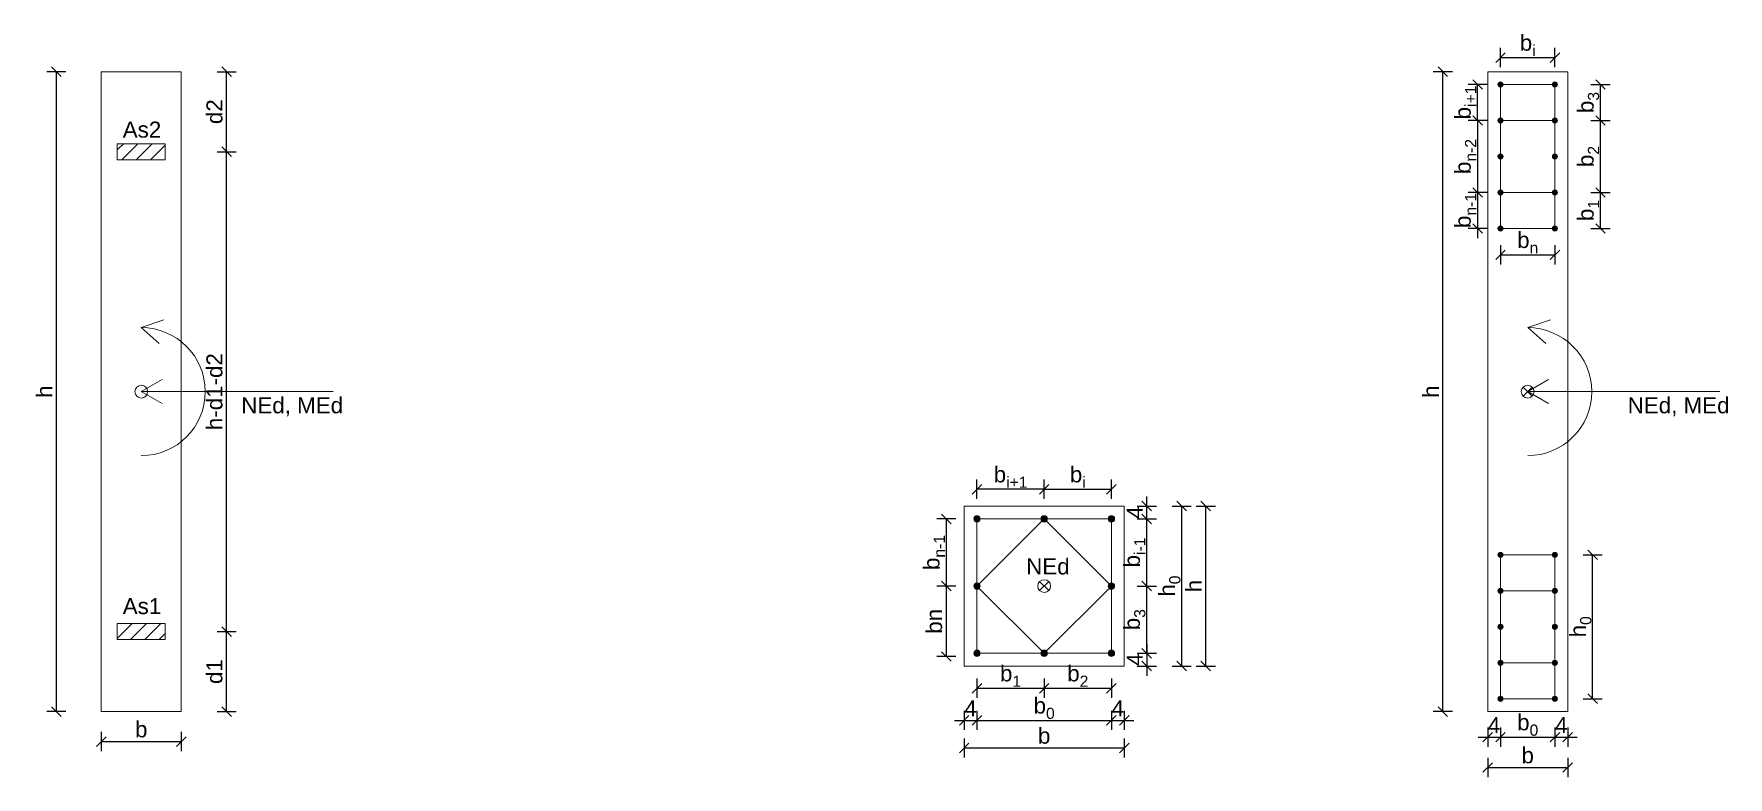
# Model space of a CAD drawing. Extents: x 63 to 2215, y -1648 to 422.
# Drawn here: x 197 to 727, y -1648 to -1415 of the extents above; entities that cross this region are included whole.
import ezdxf

# ---------------------------------------------------------------- set-up
doc = ezdxf.new("R2010")
doc.units = 0
doc.layers.add('Kontura', color=7, linetype='Continuous', lineweight=15)
doc.layers.add('Kota', color=3, linetype='Continuous', lineweight=9)
doc.styles.get("Standard").update_dxf_attribs({"font": 'arial.ttf'})
doc.dimstyles.new('Annotative', dxfattribs={"dimscale": 0, "dimtxt": 2.5, "dimasz": 1.5, "dimexe": 1.5, "dimexo": 0.625, "dimtad": 1, "dimdec": 4, "dimtxsty": 'Standard', "dimblk": 'OBLIQUE', "dimcen": 2.5, "dimadec": 0, "dimazin": 0, "dimtfac": 1, "dimtdec": 4, "dimtix": 1, "dimtmove": 0, "dimatfit": 3, "dimldrblk": 'OBLIQUE', "dimfxl": 1.5, "dimfxlon": 1, "dimarcsym": 0})

# ---------------------------------------------------------------- blocks, each defined once
blk = doc.blocks.new('_Oblique')
at = {"color": 0, "linetype": 'ByBlock', "lineweight": -2}
blk.add_line((-0.5, -0.5), (0.5, 0.5), dxfattribs=at)
blk = doc.blocks.new('*D43')
at = {"layer": 'Defpoints', "color": 0}
for p in [(230.84, -1602.02), (257.52, -1602.02), (218.34, -1627.02)]:
    blk.add_point(p, dxfattribs=at)
at = {"layer": 'Kota', "color": 0, "lineweight": -2}
for p, q in [((254.52, -1602.02), (260.52, -1602.02)), ((257.52, -1627.02), (257.52, -1602.02)), ((254.52, -1627.02), (260.52, -1627.02))]:
    blk.add_line(p, q, dxfattribs=at)
at = {"layer": 'Kota', "color": 0, "lineweight": -2, "xscale": 3, "yscale": 3, "zscale": 3}
for p, rotation in [((257.52, -1602.02), 90), ((257.52, -1627.02), 270)]:
    blk.add_blockref('_Oblique', p, dxfattribs=dict(at, rotation=rotation))
at = {"layer": 'Kota', "color": 0, "insert": (253.72, -1614.52), "char_height": 5, "attachment_point": 5, "rotation": 90}
blk.add_mtext('d1', dxfattribs=at)
blk = doc.blocks.new('*D44')
at = {"layer": 'Defpoints', "color": 0}
for p in [(218.34, -1619.99), (243.34, -1619.99), (243.34, -1636.4)]:
    blk.add_point(p, dxfattribs=at)
at = {"layer": 'Kota', "color": 0, "lineweight": -2}
for p, q in [((218.34, -1633.4), (218.34, -1639.4)), ((243.34, -1633.4), (243.34, -1639.4)), ((218.34, -1636.4), (243.34, -1636.4))]:
    blk.add_line(p, q, dxfattribs=at)
at = {"layer": 'Kota', "color": 0, "lineweight": -2, "xscale": 3, "yscale": 3, "zscale": 3, "rotation": 180}
blk.add_blockref('_Oblique', (218.34, -1636.4), dxfattribs=at)
at = {"layer": 'Kota', "color": 0, "lineweight": -2, "xscale": 3, "yscale": 3, "zscale": 3}
blk.add_blockref('_Oblique', (243.34, -1636.4), dxfattribs=at)
at = {"layer": 'Kota', "color": 0, "insert": (230.84, -1632.61), "char_height": 5, "attachment_point": 5}
blk.add_mtext('b', dxfattribs=at)
blk = doc.blocks.new('*D45')
at = {"layer": 'Defpoints', "color": 0}
for p in [(238.34, -1452.02), (257.52, -1452.02), (238.34, -1602.02)]:
    blk.add_point(p, dxfattribs=at)
at = {"layer": 'Kota', "color": 0, "lineweight": -2}
for p, q in [((254.52, -1452.02), (260.52, -1452.02)), ((257.52, -1602.02), (257.52, -1452.02)), ((254.52, -1602.02), (260.52, -1602.02))]:
    blk.add_line(p, q, dxfattribs=at)
at = {"layer": 'Kota', "color": 0, "lineweight": -2, "xscale": 3, "yscale": 3, "zscale": 3}
for p, rotation in [((257.52, -1452.02), 90), ((257.52, -1602.02), 270)]:
    blk.add_blockref('_Oblique', p, dxfattribs=dict(at, rotation=rotation))
at = {"layer": 'Kota', "color": 0, "insert": (253.72, -1527.02), "char_height": 5, "attachment_point": 5, "rotation": 90}
blk.add_mtext('h-d1-d2', dxfattribs=at)
blk = doc.blocks.new('*D46')
at = {"layer": 'Defpoints', "color": 0}
for p in [(204.33, -1427.02), (218.34, -1427.02), (218.34, -1627.02)]:
    blk.add_point(p, dxfattribs=at)
at = {"layer": 'Kota', "color": 0, "lineweight": -2}
for p, q in [((207.33, -1427.02), (201.33, -1427.02)), ((204.33, -1627.02), (204.33, -1427.02)), ((207.33, -1627.02), (201.33, -1627.02))]:
    blk.add_line(p, q, dxfattribs=at)
at = {"layer": 'Kota', "color": 0, "lineweight": -2, "xscale": 3, "yscale": 3, "zscale": 3}
for p, rotation in [((204.33, -1427.02), 90), ((204.33, -1627.02), 270)]:
    blk.add_blockref('_Oblique', p, dxfattribs=dict(at, rotation=rotation))
at = {"layer": 'Kota', "color": 0, "insert": (200.58, -1527.02), "char_height": 5, "attachment_point": 5, "rotation": 90}
blk.add_mtext('h', dxfattribs=at)
blk = doc.blocks.new('*D47')
at = {"layer": 'Defpoints', "color": 0}
for p in [(243.34, -1427.02), (257.52, -1427.02), (238.34, -1452.02)]:
    blk.add_point(p, dxfattribs=at)
at = {"layer": 'Kota', "color": 0, "lineweight": -2}
for p, q in [((254.52, -1427.02), (260.52, -1427.02)), ((257.52, -1452.02), (257.52, -1427.02)), ((254.52, -1452.02), (260.52, -1452.02))]:
    blk.add_line(p, q, dxfattribs=at)
at = {"layer": 'Kota', "color": 0, "lineweight": -2, "xscale": 3, "yscale": 3, "zscale": 3}
for p, rotation in [((257.52, -1427.02), 90), ((257.52, -1452.02), 270)]:
    blk.add_blockref('_Oblique', p, dxfattribs=dict(at, rotation=rotation))
at = {"layer": 'Kota', "color": 0, "insert": (253.72, -1439.52), "char_height": 5, "attachment_point": 5, "rotation": 90}
blk.add_mtext('d2', dxfattribs=at)
blk = doc.blocks.new('*D51')
at = {"layer": 'Defpoints', "color": 0}
for p in [(487.91, -1627.75), (537.91, -1627.75), (537.91, -1638.39)]:
    blk.add_point(p, dxfattribs=at)
at = {"layer": 'Kota', "color": 0, "lineweight": -2}
for p, q in [((487.91, -1635.39), (487.91, -1641.39)), ((537.91, -1635.39), (537.91, -1641.39)), ((487.91, -1638.39), (537.91, -1638.39))]:
    blk.add_line(p, q, dxfattribs=at)
at = {"layer": 'Kota', "color": 0, "lineweight": -2, "xscale": 3, "yscale": 3, "zscale": 3, "rotation": 180}
blk.add_blockref('_Oblique', (487.91, -1638.39), dxfattribs=at)
at = {"layer": 'Kota', "color": 0, "lineweight": -2, "xscale": 3, "yscale": 3, "zscale": 3}
blk.add_blockref('_Oblique', (537.91, -1638.39), dxfattribs=at)
at = {"layer": 'Kota', "color": 0, "insert": (512.91, -1634.6), "char_height": 5, "attachment_point": 5}
blk.add_mtext('b', dxfattribs=at)
blk = doc.blocks.new('*D53')
at = {"layer": 'Defpoints', "color": 0}
for p in [(553.93, -1562.8), (563.38, -1562.8), (553.93, -1612.8)]:
    blk.add_point(p, dxfattribs=at)
at = {"layer": 'Kota', "color": 0, "lineweight": -2}
for p, q in [((560.38, -1562.8), (566.38, -1562.8)), ((563.38, -1612.8), (563.38, -1562.8)), ((560.38, -1612.8), (566.38, -1612.8))]:
    blk.add_line(p, q, dxfattribs=at)
at = {"layer": 'Kota', "color": 0, "lineweight": -2, "xscale": 3, "yscale": 3, "zscale": 3}
for p, rotation in [((563.38, -1562.8), 90), ((563.38, -1612.8), 270)]:
    blk.add_blockref('_Oblique', p, dxfattribs=dict(at, rotation=rotation))
at = {"layer": 'Kota', "color": 0, "insert": (559.63, -1587.8), "char_height": 5, "attachment_point": 5, "rotation": 90}
blk.add_mtext('h', dxfattribs=at)
blk = doc.blocks.new('*D55')
at = {"layer": 'Defpoints', "color": 0}
for p in [(491.91, -1618.78), (487.91, -1622.78), (491.91, -1629.77)]:
    blk.add_point(p, dxfattribs=at)
at = {"layer": 'Kota', "color": 0, "lineweight": -2}
for p, q in [((484.91, -1629.77), (494.91, -1629.77)), ((487.91, -1626.77), (487.91, -1632.77)), ((491.91, -1626.77), (491.91, -1632.77))]:
    blk.add_line(p, q, dxfattribs=at)
at = {"layer": 'Kota', "color": 0, "lineweight": -2, "xscale": 3, "yscale": 3, "zscale": 3}
blk.add_blockref('_Oblique', (487.91, -1629.77), dxfattribs=at)
at = {"layer": 'Kota', "color": 0, "lineweight": -2, "xscale": 3, "yscale": 3, "zscale": 3, "rotation": 180}
blk.add_blockref('_Oblique', (491.91, -1629.77), dxfattribs=at)
at = {"layer": 'Kota', "color": 0, "insert": (489.91, -1626.02), "char_height": 5, "attachment_point": 5}
blk.add_mtext('4', dxfattribs=at)
blk = doc.blocks.new('*D56')
at = {"layer": 'Defpoints', "color": 0}
for p in [(491.91, -1618.78), (533.91, -1618.78), (533.91, -1629.77)]:
    blk.add_point(p, dxfattribs=at)
at = {"layer": 'Kota', "color": 0, "lineweight": -2}
for p, q in [((491.91, -1626.77), (491.91, -1632.77)), ((491.91, -1629.77), (533.91, -1629.77)), ((533.91, -1626.77), (533.91, -1632.77))]:
    blk.add_line(p, q, dxfattribs=at)
at = {"layer": 'Kota', "color": 0, "lineweight": -2, "xscale": 3, "yscale": 3, "zscale": 3, "rotation": 180}
blk.add_blockref('_Oblique', (491.91, -1629.77), dxfattribs=at)
at = {"layer": 'Kota', "color": 0, "lineweight": -2, "xscale": 3, "yscale": 3, "zscale": 3}
blk.add_blockref('_Oblique', (533.91, -1629.77), dxfattribs=at)
at = {"layer": 'Kota', "color": 0, "insert": (512.91, -1625.98), "char_height": 5, "attachment_point": 5}
blk.add_mtext('\\A1;b\\H0.7x;\\S^ 0;', dxfattribs=at)
blk = doc.blocks.new('*D57')
at = {"layer": 'Defpoints', "color": 0}
for p in [(533.91, -1618.78), (537.91, -1622.78), (537.91, -1629.77)]:
    blk.add_point(p, dxfattribs=at)
at = {"layer": 'Kota', "color": 0, "lineweight": -2}
for p, q in [((530.91, -1629.77), (540.91, -1629.77)), ((533.91, -1626.77), (533.91, -1632.77)), ((537.91, -1626.77), (537.91, -1632.77))]:
    blk.add_line(p, q, dxfattribs=at)
at = {"layer": 'Kota', "color": 0, "lineweight": -2, "xscale": 3, "yscale": 3, "zscale": 3}
blk.add_blockref('_Oblique', (533.91, -1629.77), dxfattribs=at)
at = {"layer": 'Kota', "color": 0, "lineweight": -2, "xscale": 3, "yscale": 3, "zscale": 3, "rotation": 180}
blk.add_blockref('_Oblique', (537.91, -1629.77), dxfattribs=at)
at = {"layer": 'Kota', "color": 0, "insert": (535.91, -1626.02), "char_height": 5, "attachment_point": 5}
blk.add_mtext('4', dxfattribs=at)
blk = doc.blocks.new('*D60')
at = {"layer": 'Defpoints', "color": 0}
for p in [(547.09, -1562.8), (555.86, -1562.8), (547.09, -1612.8)]:
    blk.add_point(p, dxfattribs=at)
at = {"layer": 'Kota', "color": 0, "lineweight": -2}
for p, q in [((552.86, -1562.8), (558.86, -1562.8)), ((555.86, -1612.8), (555.86, -1562.8)), ((552.86, -1612.8), (558.86, -1612.8))]:
    blk.add_line(p, q, dxfattribs=at)
at = {"layer": 'Kota', "color": 0, "lineweight": -2, "xscale": 3, "yscale": 3, "zscale": 3}
for p, rotation in [((555.86, -1562.8), 90), ((555.86, -1612.8), 270)]:
    blk.add_blockref('_Oblique', p, dxfattribs=dict(at, rotation=rotation))
at = {"layer": 'Kota', "color": 0, "insert": (552.11, -1587.8), "char_height": 5, "attachment_point": 5, "rotation": 90}
blk.add_mtext('\\A1;h\\H0.7x;\\S^ 0;', dxfattribs=at)
blk = doc.blocks.new('*D62')
at = {"layer": 'Defpoints', "color": 0}
for p in [(491.91, -1608.8), (512.91, -1608.8), (512.91, -1619.72)]:
    blk.add_point(p, dxfattribs=at)
at = {"layer": 'Kota', "color": 0, "lineweight": -2}
for p, q in [((491.91, -1616.72), (491.91, -1622.72)), ((512.91, -1616.72), (512.91, -1622.72)), ((491.91, -1619.72), (512.91, -1619.72))]:
    blk.add_line(p, q, dxfattribs=at)
at = {"layer": 'Kota', "color": 0, "lineweight": -2, "xscale": 3, "yscale": 3, "zscale": 3, "rotation": 180}
blk.add_blockref('_Oblique', (491.91, -1619.72), dxfattribs=at)
at = {"layer": 'Kota', "color": 0, "lineweight": -2, "xscale": 3, "yscale": 3, "zscale": 3}
blk.add_blockref('_Oblique', (512.91, -1619.72), dxfattribs=at)
at = {"layer": 'Kota', "color": 0, "insert": (502.41, -1615.93), "char_height": 5, "attachment_point": 5}
blk.add_mtext('\\A1;b\\H0.7x;\\S^ 1;', dxfattribs=at)
blk = doc.blocks.new('*D63')
at = {"layer": 'Defpoints', "color": 0}
for p in [(512.91, -1608.8), (533.91, -1608.8), (533.91, -1619.72)]:
    blk.add_point(p, dxfattribs=at)
at = {"layer": 'Kota', "color": 0, "lineweight": -2}
for p, q in [((512.91, -1616.72), (512.91, -1622.72)), ((533.91, -1616.72), (533.91, -1622.72)), ((512.91, -1619.72), (533.91, -1619.72))]:
    blk.add_line(p, q, dxfattribs=at)
at = {"layer": 'Kota', "color": 0, "lineweight": -2, "xscale": 3, "yscale": 3, "zscale": 3, "rotation": 180}
blk.add_blockref('_Oblique', (512.91, -1619.72), dxfattribs=at)
at = {"layer": 'Kota', "color": 0, "lineweight": -2, "xscale": 3, "yscale": 3, "zscale": 3}
blk.add_blockref('_Oblique', (533.91, -1619.72), dxfattribs=at)
at = {"layer": 'Kota', "color": 0, "insert": (523.41, -1615.93), "char_height": 5, "attachment_point": 5}
blk.add_mtext('\\A1;b\\H0.7x;\\S^ 2;', dxfattribs=at)
blk = doc.blocks.new('*D66')
at = {"layer": 'Defpoints', "color": 0}
for p in [(533.91, -1587.8), (544.96, -1587.8), (533.91, -1608.8)]:
    blk.add_point(p, dxfattribs=at)
at = {"layer": 'Kota', "color": 0, "lineweight": -2}
for p, q in [((541.96, -1587.8), (547.96, -1587.8)), ((544.96, -1608.8), (544.96, -1587.8)), ((541.96, -1608.8), (547.96, -1608.8))]:
    blk.add_line(p, q, dxfattribs=at)
at = {"layer": 'Kota', "color": 0, "lineweight": -2, "xscale": 3, "yscale": 3, "zscale": 3}
for p, rotation in [((544.96, -1587.8), 90), ((544.96, -1608.8), 270)]:
    blk.add_blockref('_Oblique', p, dxfattribs=dict(at, rotation=rotation))
at = {"layer": 'Kota', "color": 0, "insert": (541.17, -1598.3), "char_height": 5, "attachment_point": 5, "rotation": 90}
blk.add_mtext('\\A1;b\\H0.7x;\\S^ 3;', dxfattribs=at)
blk = doc.blocks.new('*D67')
at = {"layer": 'Defpoints', "color": 0}
for p in [(533.91, -1566.8), (544.96, -1566.8), (533.91, -1587.8)]:
    blk.add_point(p, dxfattribs=at)
at = {"layer": 'Kota', "color": 0, "lineweight": -2}
for p, q in [((541.96, -1566.8), (547.96, -1566.8)), ((544.96, -1587.8), (544.96, -1566.8)), ((541.96, -1587.8), (547.96, -1587.8))]:
    blk.add_line(p, q, dxfattribs=at)
at = {"layer": 'Kota', "color": 0, "lineweight": -2, "xscale": 3, "yscale": 3, "zscale": 3}
for p, rotation in [((544.96, -1566.8), 90), ((544.96, -1587.8), 270)]:
    blk.add_blockref('_Oblique', p, dxfattribs=dict(at, rotation=rotation))
at = {"layer": 'Kota', "color": 0, "insert": (541.17, -1577.3), "char_height": 5, "attachment_point": 5, "rotation": 90}
blk.add_mtext('\\A1;b\\H0.7x;\\S^ i-1;', dxfattribs=at)
blk = doc.blocks.new('*D70')
at = {"layer": 'Defpoints', "color": 0}
for p in [(533.91, -1557.52), (512.91, -1566.8), (533.91, -1566.8)]:
    blk.add_point(p, dxfattribs=at)
at = {"layer": 'Kota', "color": 0, "lineweight": -2}
for p, q in [((512.91, -1560.52), (512.91, -1554.52)), ((533.91, -1560.52), (533.91, -1554.52)), ((512.91, -1557.52), (533.91, -1557.52))]:
    blk.add_line(p, q, dxfattribs=at)
at = {"layer": 'Kota', "color": 0, "lineweight": -2, "xscale": 3, "yscale": 3, "zscale": 3, "rotation": 180}
blk.add_blockref('_Oblique', (512.91, -1557.52), dxfattribs=at)
at = {"layer": 'Kota', "color": 0, "lineweight": -2, "xscale": 3, "yscale": 3, "zscale": 3}
blk.add_blockref('_Oblique', (533.91, -1557.52), dxfattribs=at)
at = {"layer": 'Kota', "color": 0, "insert": (523.41, -1553.73), "char_height": 5, "attachment_point": 5}
blk.add_mtext('\\A1;b\\H0.7x;\\S^ i;', dxfattribs=at)
blk = doc.blocks.new('*D72')
at = {"layer": 'Defpoints', "color": 0}
for p in [(491.91, -1557.52), (491.91, -1566.8), (512.91, -1566.8)]:
    blk.add_point(p, dxfattribs=at)
at = {"layer": 'Kota', "color": 0, "lineweight": -2}
for p, q in [((491.91, -1560.52), (491.91, -1554.52)), ((512.91, -1560.52), (512.91, -1554.52)), ((512.91, -1557.52), (491.91, -1557.52))]:
    blk.add_line(p, q, dxfattribs=at)
at = {"layer": 'Kota', "color": 0, "lineweight": -2, "xscale": 3, "yscale": 3, "zscale": 3, "rotation": 180}
blk.add_blockref('_Oblique', (491.91, -1557.52), dxfattribs=at)
at = {"layer": 'Kota', "color": 0, "lineweight": -2, "xscale": 3, "yscale": 3, "zscale": 3}
blk.add_blockref('_Oblique', (512.91, -1557.52), dxfattribs=at)
at = {"layer": 'Kota', "color": 0, "insert": (502.41, -1553.73), "char_height": 5, "attachment_point": 5}
blk.add_mtext('\\A1;b\\H0.7x;\\S^ i+1;', dxfattribs=at)
blk = doc.blocks.new('*D75')
at = {"layer": 'Defpoints', "color": 0}
for p in [(482.35, -1566.8), (491.91, -1566.8), (491.91, -1587.8)]:
    blk.add_point(p, dxfattribs=at)
at = {"layer": 'Kota', "color": 0, "lineweight": -2}
for p, q in [((485.35, -1566.8), (479.35, -1566.8)), ((482.35, -1587.8), (482.35, -1566.8)), ((485.35, -1587.8), (479.35, -1587.8))]:
    blk.add_line(p, q, dxfattribs=at)
at = {"layer": 'Kota', "color": 0, "lineweight": -2, "xscale": 3, "yscale": 3, "zscale": 3}
for p, rotation in [((482.35, -1566.8), 90), ((482.35, -1587.8), 270)]:
    blk.add_blockref('_Oblique', p, dxfattribs=dict(at, rotation=rotation))
at = {"layer": 'Kota', "color": 0, "insert": (478.56, -1577.3), "char_height": 5, "attachment_point": 5, "rotation": 90}
blk.add_mtext('\\A1;b\\H0.7x;\\S^ n-1;', dxfattribs=at)
blk = doc.blocks.new('*D77')
at = {"layer": 'Defpoints', "color": 0}
for p in [(482.35, -1587.8), (491.91, -1587.8), (491.91, -1609.8)]:
    blk.add_point(p, dxfattribs=at)
at = {"layer": 'Kota', "color": 0, "lineweight": -2}
for p, q in [((485.35, -1587.8), (479.35, -1587.8)), ((482.35, -1609.8), (482.35, -1587.8)), ((485.35, -1609.8), (479.35, -1609.8))]:
    blk.add_line(p, q, dxfattribs=at)
at = {"layer": 'Kota', "color": 0, "lineweight": -2, "xscale": 3, "yscale": 3, "zscale": 3}
for p, rotation in [((482.35, -1587.8), 90), ((482.35, -1609.8), 270)]:
    blk.add_blockref('_Oblique', p, dxfattribs=dict(at, rotation=rotation))
at = {"layer": 'Kota', "color": 0, "insert": (478.56, -1598.8), "char_height": 5, "attachment_point": 5, "rotation": 90}
blk.add_mtext('bn', dxfattribs=at)
blk = doc.blocks.new('*D79')
at = {"layer": 'Defpoints', "color": 0}
for p in [(533.91, -1608.8), (537.91, -1612.8), (544.96, -1612.8)]:
    blk.add_point(p, dxfattribs=at)
at = {"layer": 'Kota', "color": 0, "lineweight": -2}
for p, q in [((541.96, -1608.8), (547.96, -1608.8)), ((544.96, -1605.8), (544.96, -1615.8)), ((541.96, -1612.8), (547.96, -1612.8))]:
    blk.add_line(p, q, dxfattribs=at)
at = {"layer": 'Kota', "color": 0, "lineweight": -2, "xscale": 3, "yscale": 3, "zscale": 3}
for p, rotation in [((544.96, -1608.8), 270), ((544.96, -1612.8), 90)]:
    blk.add_blockref('_Oblique', p, dxfattribs=dict(at, rotation=rotation))
at = {"layer": 'Kota', "color": 0, "insert": (541.21, -1610.8), "char_height": 5, "attachment_point": 5, "rotation": 90}
blk.add_mtext('4', dxfattribs=at)
blk = doc.blocks.new('*D82')
at = {"layer": 'Defpoints', "color": 0}
for p in [(537.91, -1562.8), (544.96, -1562.8), (533.91, -1566.8)]:
    blk.add_point(p, dxfattribs=at)
at = {"layer": 'Kota', "color": 0, "lineweight": -2}
for p, q in [((544.96, -1569.8), (544.96, -1559.8)), ((541.96, -1562.8), (547.96, -1562.8)), ((541.96, -1566.8), (547.96, -1566.8))]:
    blk.add_line(p, q, dxfattribs=at)
at = {"layer": 'Kota', "color": 0, "lineweight": -2, "xscale": 3, "yscale": 3, "zscale": 3}
for p, rotation in [((544.96, -1562.8), 270), ((544.96, -1566.8), 90)]:
    blk.add_blockref('_Oblique', p, dxfattribs=dict(at, rotation=rotation))
at = {"layer": 'Kota', "color": 0, "insert": (541.21, -1564.8), "char_height": 5, "attachment_point": 5, "rotation": 90}
blk.add_mtext('4', dxfattribs=at)
blk = doc.blocks.new('*D87')
at = {"layer": 'Defpoints', "color": 0}
for p in [(651.46, -1628.1), (676.46, -1628.1), (676.46, -1644.51)]:
    blk.add_point(p, dxfattribs=at)
at = {"layer": 'Kota', "color": 0, "lineweight": -2}
for p, q in [((651.46, -1641.51), (651.46, -1647.51)), ((651.46, -1644.51), (676.46, -1644.51)), ((676.46, -1641.51), (676.46, -1647.51))]:
    blk.add_line(p, q, dxfattribs=at)
at = {"layer": 'Kota', "color": 0, "lineweight": -2, "xscale": 3, "yscale": 3, "zscale": 3, "rotation": 180}
blk.add_blockref('_Oblique', (651.46, -1644.51), dxfattribs=at)
at = {"layer": 'Kota', "color": 0, "lineweight": -2, "xscale": 3, "yscale": 3, "zscale": 3}
blk.add_blockref('_Oblique', (676.46, -1644.51), dxfattribs=at)
at = {"layer": 'Kota', "color": 0, "insert": (663.96, -1640.72), "char_height": 5, "attachment_point": 5}
blk.add_mtext('b', dxfattribs=at)
blk = doc.blocks.new('*D89')
at = {"layer": 'Defpoints', "color": 0}
for p in [(637.45, -1427.02), (651.46, -1427.02), (651.46, -1627.02)]:
    blk.add_point(p, dxfattribs=at)
at = {"layer": 'Kota', "color": 0, "lineweight": -2}
for p, q in [((640.45, -1427.02), (634.45, -1427.02)), ((637.45, -1627.02), (637.45, -1427.02)), ((640.45, -1627.02), (634.45, -1627.02))]:
    blk.add_line(p, q, dxfattribs=at)
at = {"layer": 'Kota', "color": 0, "lineweight": -2, "xscale": 3, "yscale": 3, "zscale": 3}
for p, rotation in [((637.45, -1427.02), 90), ((637.45, -1627.02), 270)]:
    blk.add_blockref('_Oblique', p, dxfattribs=dict(at, rotation=rotation))
at = {"layer": 'Kota', "color": 0, "insert": (633.7, -1527.02), "char_height": 5, "attachment_point": 5, "rotation": 90}
blk.add_mtext('h', dxfattribs=at)
blk = doc.blocks.new('*D92')
at = {"layer": 'Defpoints', "color": 0}
for p in [(672.46, -1464.77), (686.7, -1464.77), (672.46, -1476.02)]:
    blk.add_point(p, dxfattribs=at)
at = {"layer": 'Kota', "color": 0, "lineweight": -2}
for p, q in [((683.7, -1464.77), (689.7, -1464.77)), ((686.7, -1476.02), (686.7, -1464.77)), ((683.7, -1476.02), (689.7, -1476.02))]:
    blk.add_line(p, q, dxfattribs=at)
at = {"layer": 'Kota', "color": 0, "lineweight": -2, "xscale": 3, "yscale": 3, "zscale": 3}
for p, rotation in [((686.7, -1464.77), 90), ((686.7, -1476.02), 270)]:
    blk.add_blockref('_Oblique', p, dxfattribs=dict(at, rotation=rotation))
at = {"layer": 'Kota', "color": 0, "insert": (682.91, -1470.4), "char_height": 5, "attachment_point": 5, "rotation": 90}
blk.add_mtext('\\A1;b\\H0.7x;\\S^ 1;', dxfattribs=at)
blk = doc.blocks.new('*D93')
at = {"layer": 'Defpoints', "color": 0}
for p in [(672.46, -1442.27), (686.7, -1442.27), (672.46, -1464.77)]:
    blk.add_point(p, dxfattribs=at)
at = {"layer": 'Kota', "color": 0, "lineweight": -2}
for p, q in [((683.7, -1442.27), (689.7, -1442.27)), ((686.7, -1464.77), (686.7, -1442.27)), ((683.7, -1464.77), (689.7, -1464.77))]:
    blk.add_line(p, q, dxfattribs=at)
at = {"layer": 'Kota', "color": 0, "lineweight": -2, "xscale": 3, "yscale": 3, "zscale": 3}
for p, rotation in [((686.7, -1442.27), 90), ((686.7, -1464.77), 270)]:
    blk.add_blockref('_Oblique', p, dxfattribs=dict(at, rotation=rotation))
at = {"layer": 'Kota', "color": 0, "insert": (682.91, -1453.52), "char_height": 5, "attachment_point": 5, "rotation": 90}
blk.add_mtext('\\A1;b\\H0.7x;\\S^ 2;', dxfattribs=at)
blk = doc.blocks.new('*D94')
at = {"layer": 'Defpoints', "color": 0}
for p in [(672.46, -1431.02), (686.7, -1431.02), (672.46, -1442.27)]:
    blk.add_point(p, dxfattribs=at)
at = {"layer": 'Kota', "color": 0, "lineweight": -2}
for p, q in [((683.7, -1431.02), (689.7, -1431.02)), ((686.7, -1442.27), (686.7, -1431.02)), ((683.7, -1442.27), (689.7, -1442.27))]:
    blk.add_line(p, q, dxfattribs=at)
at = {"layer": 'Kota', "color": 0, "lineweight": -2, "xscale": 3, "yscale": 3, "zscale": 3}
for p, rotation in [((686.7, -1431.02), 90), ((686.7, -1442.27), 270)]:
    blk.add_blockref('_Oblique', p, dxfattribs=dict(at, rotation=rotation))
at = {"layer": 'Kota', "color": 0, "insert": (682.91, -1436.65), "char_height": 5, "attachment_point": 5, "rotation": 90}
blk.add_mtext('\\A1;b\\H0.7x;\\S^ 3;', dxfattribs=at)
blk = doc.blocks.new('*D97')
at = {"layer": 'Defpoints', "color": 0}
for p in [(672.46, -1422.6), (655.46, -1431.02), (672.46, -1431.02)]:
    blk.add_point(p, dxfattribs=at)
at = {"layer": 'Kota', "color": 0, "lineweight": -2}
for p, q in [((655.46, -1425.6), (655.46, -1419.6)), ((655.46, -1422.6), (672.46, -1422.6)), ((672.46, -1425.6), (672.46, -1419.6))]:
    blk.add_line(p, q, dxfattribs=at)
at = {"layer": 'Kota', "color": 0, "lineweight": -2, "xscale": 3, "yscale": 3, "zscale": 3, "rotation": 180}
blk.add_blockref('_Oblique', (655.46, -1422.6), dxfattribs=at)
at = {"layer": 'Kota', "color": 0, "lineweight": -2, "xscale": 3, "yscale": 3, "zscale": 3}
blk.add_blockref('_Oblique', (672.46, -1422.6), dxfattribs=at)
at = {"layer": 'Kota', "color": 0, "insert": (663.96, -1418.81), "char_height": 5, "attachment_point": 5}
blk.add_mtext('\\A1;b\\H0.7x;\\S^ i;', dxfattribs=at)
blk = doc.blocks.new('*D99')
at = {"layer": 'Defpoints', "color": 0}
for p in [(648.32, -1431.02), (655.46, -1431.02), (655.46, -1442.27)]:
    blk.add_point(p, dxfattribs=at)
at = {"layer": 'Kota', "color": 0, "lineweight": -2}
for p, q in [((651.32, -1431.02), (645.32, -1431.02)), ((648.32, -1442.27), (648.32, -1431.02)), ((651.32, -1442.27), (645.32, -1442.27))]:
    blk.add_line(p, q, dxfattribs=at)
at = {"layer": 'Kota', "color": 0, "lineweight": -2, "xscale": 3, "yscale": 3, "zscale": 3}
for p, rotation in [((648.32, -1431.02), 90), ((648.32, -1442.27), 270)]:
    blk.add_blockref('_Oblique', p, dxfattribs=dict(at, rotation=rotation))
at = {"layer": 'Kota', "color": 0, "insert": (644.53, -1436.65), "char_height": 5, "attachment_point": 5, "rotation": 90}
blk.add_mtext('\\A1;b\\H0.7x;\\S^ i;\\S^ +1;', dxfattribs=at)
blk = doc.blocks.new('*D102')
at = {"layer": 'Defpoints', "color": 0}
for p in [(655.46, -1442.27), (648.32, -1464.77), (655.46, -1464.77)]:
    blk.add_point(p, dxfattribs=at)
at = {"layer": 'Kota', "color": 0, "lineweight": -2}
for p, q in [((651.32, -1442.27), (645.32, -1442.27)), ((648.32, -1442.27), (648.32, -1464.77)), ((651.32, -1464.77), (645.32, -1464.77))]:
    blk.add_line(p, q, dxfattribs=at)
at = {"layer": 'Kota', "color": 0, "lineweight": -2, "xscale": 3, "yscale": 3, "zscale": 3}
for p, rotation in [((648.32, -1442.27), 90), ((648.32, -1464.77), 270)]:
    blk.add_blockref('_Oblique', p, dxfattribs=dict(at, rotation=rotation))
at = {"layer": 'Kota', "color": 0, "insert": (644.53, -1453.52), "char_height": 5, "attachment_point": 5, "rotation": 90}
blk.add_mtext('\\A1;b\\H0.7x;\\S^ n-2;', dxfattribs=at)
blk = doc.blocks.new('*D103')
at = {"layer": 'Defpoints', "color": 0}
for p in [(655.46, -1464.77), (648.32, -1476.02), (655.46, -1476.02)]:
    blk.add_point(p, dxfattribs=at)
at = {"layer": 'Kota', "color": 0, "lineweight": -2}
for p, q in [((651.32, -1464.77), (645.32, -1464.77)), ((648.32, -1461.77), (648.32, -1479.02)), ((651.32, -1476.02), (645.32, -1476.02))]:
    blk.add_line(p, q, dxfattribs=at)
at = {"layer": 'Kota', "color": 0, "lineweight": -2, "xscale": 3, "yscale": 3, "zscale": 3}
for p, rotation in [((648.32, -1464.77), 270), ((648.32, -1476.02), 90)]:
    blk.add_blockref('_Oblique', p, dxfattribs=dict(at, rotation=rotation))
at = {"layer": 'Kota', "color": 0, "insert": (644.53, -1470.4), "char_height": 5, "attachment_point": 5, "rotation": 90}
blk.add_mtext('\\A1;b\\H0.7x;\\S^ n-1;', dxfattribs=at)
blk = doc.blocks.new('*D106')
at = {"layer": 'Defpoints', "color": 0}
for p in [(655.46, -1476.02), (672.46, -1476.02), (672.46, -1484.26)]:
    blk.add_point(p, dxfattribs=at)
at = {"layer": 'Kota', "color": 0, "lineweight": -2}
for p, q in [((655.46, -1481.26), (655.46, -1487.26)), ((672.46, -1481.26), (672.46, -1487.26)), ((655.46, -1484.26), (672.46, -1484.26))]:
    blk.add_line(p, q, dxfattribs=at)
at = {"layer": 'Kota', "color": 0, "lineweight": -2, "xscale": 3, "yscale": 3, "zscale": 3, "rotation": 180}
blk.add_blockref('_Oblique', (655.46, -1484.26), dxfattribs=at)
at = {"layer": 'Kota', "color": 0, "lineweight": -2, "xscale": 3, "yscale": 3, "zscale": 3}
blk.add_blockref('_Oblique', (672.46, -1484.26), dxfattribs=at)
at = {"layer": 'Kota', "color": 0, "insert": (663.96, -1480.47), "char_height": 5, "attachment_point": 5}
blk.add_mtext('\\A1;b\\H0.7x;\\S^ n;', dxfattribs=at)
blk = doc.blocks.new('*D116')
at = {"layer": 'Defpoints', "color": 0}
for p in [(655.46, -1615.71), (651.46, -1619.71), (655.46, -1635.01)]:
    blk.add_point(p, dxfattribs=at)
at = {"layer": 'Kota', "color": 0, "lineweight": -2}
for p, q in [((648.46, -1635.01), (658.46, -1635.01)), ((651.46, -1632.01), (651.46, -1638.01)), ((655.46, -1632.01), (655.46, -1638.01))]:
    blk.add_line(p, q, dxfattribs=at)
at = {"layer": 'Kota', "color": 0, "lineweight": -2, "xscale": 3, "yscale": 3, "zscale": 3}
blk.add_blockref('_Oblique', (651.46, -1635.01), dxfattribs=at)
at = {"layer": 'Kota', "color": 0, "lineweight": -2, "xscale": 3, "yscale": 3, "zscale": 3, "rotation": 180}
blk.add_blockref('_Oblique', (655.46, -1635.01), dxfattribs=at)
at = {"layer": 'Kota', "color": 0, "insert": (653.46, -1631.26), "char_height": 5, "attachment_point": 5}
blk.add_mtext('4', dxfattribs=at)
blk = doc.blocks.new('*D117')
at = {"layer": 'Defpoints', "color": 0}
for p in [(655.46, -1615.71), (672.46, -1615.71), (672.46, -1635.01)]:
    blk.add_point(p, dxfattribs=at)
at = {"layer": 'Kota', "color": 0, "lineweight": -2}
for p, q in [((655.46, -1632.01), (655.46, -1638.01)), ((655.46, -1635.01), (672.46, -1635.01)), ((672.46, -1632.01), (672.46, -1638.01))]:
    blk.add_line(p, q, dxfattribs=at)
at = {"layer": 'Kota', "color": 0, "lineweight": -2, "xscale": 3, "yscale": 3, "zscale": 3, "rotation": 180}
blk.add_blockref('_Oblique', (655.46, -1635.01), dxfattribs=at)
at = {"layer": 'Kota', "color": 0, "lineweight": -2, "xscale": 3, "yscale": 3, "zscale": 3}
blk.add_blockref('_Oblique', (672.46, -1635.01), dxfattribs=at)
at = {"layer": 'Kota', "color": 0, "insert": (663.96, -1631.22), "char_height": 5, "attachment_point": 5}
blk.add_mtext('\\A1;b\\H0.7x;\\S^ 0;', dxfattribs=at)
blk = doc.blocks.new('*D118')
at = {"layer": 'Defpoints', "color": 0}
for p in [(672.46, -1615.71), (676.46, -1619.71), (676.46, -1635.01)]:
    blk.add_point(p, dxfattribs=at)
at = {"layer": 'Kota', "color": 0, "lineweight": -2}
for p, q in [((669.46, -1635.01), (679.46, -1635.01)), ((672.46, -1632.01), (672.46, -1638.01)), ((676.46, -1632.01), (676.46, -1638.01))]:
    blk.add_line(p, q, dxfattribs=at)
at = {"layer": 'Kota', "color": 0, "lineweight": -2, "xscale": 3, "yscale": 3, "zscale": 3}
blk.add_blockref('_Oblique', (672.46, -1635.01), dxfattribs=at)
at = {"layer": 'Kota', "color": 0, "lineweight": -2, "xscale": 3, "yscale": 3, "zscale": 3, "rotation": 180}
blk.add_blockref('_Oblique', (676.46, -1635.01), dxfattribs=at)
at = {"layer": 'Kota', "color": 0, "insert": (674.46, -1631.26), "char_height": 5, "attachment_point": 5}
blk.add_mtext('4', dxfattribs=at)
blk = doc.blocks.new('*D121')
at = {"layer": 'Defpoints', "color": 0}
for p in [(672.46, -1578.02), (684.24, -1578.02), (672.46, -1623.02)]:
    blk.add_point(p, dxfattribs=at)
at = {"layer": 'Kota', "color": 0, "lineweight": -2}
for p, q in [((681.24, -1578.02), (687.24, -1578.02)), ((684.24, -1623.02), (684.24, -1578.02)), ((681.24, -1623.02), (687.24, -1623.02))]:
    blk.add_line(p, q, dxfattribs=at)
at = {"layer": 'Kota', "color": 0, "lineweight": -2, "xscale": 3, "yscale": 3, "zscale": 3}
for p, rotation in [((684.24, -1578.02), 90), ((684.24, -1623.02), 270)]:
    blk.add_blockref('_Oblique', p, dxfattribs=dict(at, rotation=rotation))
at = {"layer": 'Kota', "color": 0, "insert": (680.49, -1600.52), "char_height": 5, "attachment_point": 5, "rotation": 90}
blk.add_mtext('\\A1;h\\H0.7x;\\S^ 0;', dxfattribs=at)

msp = doc.modelspace()

# ---------------------------------------------------------------- hatches: boundary and pattern name
at = {"layer": 'Kontura'}
for points in [[(656.25964, -1431.02407, 1), (654.65964, -1431.02407, 1)], [(673.25964, -1431.02407, 1), (671.65964, -1431.02407, 1)], [(656.25964, -1442.27407, 1), (654.65964, -1442.27407, 1)], [(673.25964, -1442.27407, 1), (671.65964, -1442.27407, 1)], [(656.25964, -1453.52407, 1), (654.65964, -1453.52407, 1)], [(673.25964, -1453.52407, 1), (671.65964, -1453.52407, 1)], [(656.25964, -1464.77407, 1), (654.65964, -1464.77407, 1)], [(673.25964, -1464.77407, 1), (671.65964, -1464.77407, 1)], [(656.25964, -1476.02407, 1), (654.65964, -1476.02407, 1)], [(673.25964, -1476.02407, 1), (671.65964, -1476.02407, 1)], [(492.91208, -1566.79592, 1), (490.91208, -1566.79592, 1)], [(513.91208, -1566.79592, 1), (511.91208, -1566.79592, 1)], [(534.91208, -1566.79592, 1), (532.91208, -1566.79592, 1)], [(656.25964, -1578.02407, -1), (654.65964, -1578.02407, -1)], [(673.25964, -1578.02407, -1), (671.65964, -1578.02407, -1)], [(492.91208, -1587.79592, 1), (490.91208, -1587.79592, 1)], [(534.91208, -1587.79592, 1), (532.91208, -1587.79592, 1)], [(656.25964, -1589.27407, -1), (654.65964, -1589.27407, -1)], [(673.25964, -1589.27407, -1), (671.65964, -1589.27407, -1)], [(656.25964, -1600.52407, -1), (654.65964, -1600.52407, -1)], [(673.25964, -1600.52407, -1), (671.65964, -1600.52407, -1)], [(492.91208, -1608.79592, 1), (490.91208, -1608.79592, 1)], [(513.91208, -1608.79592, 1), (511.91208, -1608.79592, 1)], [(534.91208, -1608.79592, 1), (532.91208, -1608.79592, 1)], [(656.25964, -1611.77407, -1), (654.65964, -1611.77407, -1)], [(673.25964, -1611.77407, -1), (671.65964, -1611.77407, -1)], [(656.25964, -1623.02407, -1), (654.65964, -1623.02407, -1)], [(673.25964, -1623.02407, -1), (671.65964, -1623.02407, -1)]]:
    msp.add_hatch(color=256, dxfattribs=at).paths.add_polyline_path(points)
h = msp.add_hatch(dxfattribs=at)
h.set_pattern_fill('ANSI31', color=256, style=0)
h.paths.add_polyline_path([(223.33771, -1454.52407), (238.33771, -1454.52407), (238.33771, -1449.52407), (223.33771, -1449.52407)])
h = msp.add_hatch(dxfattribs=at)
h.set_pattern_fill('ANSI31', color=256, style=0)
h.paths.add_polyline_path([(238.33771, -1599.52407), (223.33771, -1599.52407), (223.33771, -1604.52407), (238.33771, -1604.52407)])

# ---------------------------------------------------------------- linework, layer by layer
for p, q in [((230.83771, -1507.02407), (237.93817, -1504.60883)), ((230.83771, -1507.02407), (236.4796, -1511.96563)), ((663.95964, -1507.02407), (671.0601, -1504.60883)), ((663.95964, -1507.02407), (669.60153, -1511.96563)), ((230.83771, -1527.02407), (237.3329, -1523.27407)), ((663.95964, -1527.02407), (670.45483, -1523.27407)), ((230.83771, -1527.02407), (290.83771, -1527.02407)), ((230.83771, -1527.02407), (237.3329, -1530.77407)), ((662.54542, -1528.43828), (665.37385, -1525.60986)), ((665.37385, -1528.43828), (662.54542, -1525.60986)), ((663.95964, -1527.02407), (723.95964, -1527.02407)), ((663.95964, -1527.02407), (670.45483, -1530.77407)), ((512.91208, -1566.79592), (491.91208, -1587.79592)), ((533.91208, -1587.79592), (512.91208, -1566.79592)), ((491.91208, -1587.79592), (512.91208, -1608.79592)), ((511.49786, -1589.21013), (514.32629, -1586.3817)), ((514.32629, -1589.21013), (511.49786, -1586.3817)), ((512.91208, -1608.79592), (533.91208, -1587.79592))]:
    msp.add_line(p, q, dxfattribs=at)
for points in [[(218.33771, -1627.02407), (243.33771, -1627.02407), (243.33771, -1427.02407), (218.33771, -1427.02407)], [(651.45964, -1627.02407), (676.45964, -1627.02407), (676.45964, -1427.02407), (651.45964, -1427.02407)], [(655.45964, -1476.02407), (672.45964, -1476.02407), (672.45964, -1431.02407), (655.45964, -1431.02407)], [(655.45964, -1464.77407), (672.45964, -1464.77407), (672.45964, -1442.27407), (655.45964, -1442.27407)], [(223.33771, -1454.52407), (238.33771, -1454.52407), (238.33771, -1449.52407), (223.33771, -1449.52407)], [(487.91208, -1612.79592), (537.91208, -1612.79592), (537.91208, -1562.79592), (487.91208, -1562.79592)], [(491.91208, -1608.79592), (533.91208, -1608.79592), (533.91208, -1566.79592), (491.91208, -1566.79592)], [(655.45964, -1578.02407), (672.45964, -1578.02407), (672.45964, -1623.02407), (655.45964, -1623.02407)], [(655.45964, -1589.27407), (672.45964, -1589.27407), (672.45964, -1611.77407), (655.45964, -1611.77407)], [(223.33771, -1599.52407), (238.33771, -1599.52407), (238.33771, -1604.52407), (223.33771, -1604.52407)]]:
    msp.add_lwpolyline(points, close=True, dxfattribs=at)
for centre, radius in [((655.45964, -1431.02407), 0.8), ((672.45964, -1431.02407), 0.8), ((655.45964, -1442.27407), 0.8), ((672.45964, -1442.27407), 0.8), ((655.45964, -1453.52407), 0.8), ((672.45964, -1453.52407), 0.8), ((655.45964, -1464.77407), 0.8), ((672.45964, -1464.77407), 0.8), ((655.45964, -1476.02407), 0.8), ((672.45964, -1476.02407), 0.8), ((230.83771, -1527.02407), 2), ((663.95964, -1527.02407), 2), ((491.91208, -1566.79592), 1), ((512.91208, -1566.79592), 1), ((533.91208, -1566.79592), 1), ((655.45964, -1578.02407), 0.8), ((672.45964, -1578.02407), 0.8), ((491.91208, -1587.79592), 1), ((512.91208, -1587.79592), 2), ((533.91208, -1587.79592), 1), ((655.45964, -1589.27407), 0.8), ((672.45964, -1589.27407), 0.8), ((655.45964, -1600.52407), 0.8), ((672.45964, -1600.52407), 0.8), ((491.91208, -1608.79592), 1), ((512.91208, -1608.79592), 1), ((533.91208, -1608.79592), 1), ((655.45964, -1611.77407), 0.8), ((672.45964, -1611.77407), 0.8), ((655.45964, -1623.02407), 0.8), ((672.45964, -1623.02407), 0.8)]:
    msp.add_circle(centre, radius, dxfattribs=at)
for centre in [(230.83771, -1527.02407), (663.95964, -1527.02407)]:
    msp.add_arc(centre, 20, 270, 90, dxfattribs=at)

# ---------------------------------------------------------------- texts
at = {"layer": 'Kota'}
for s, p in [('As2', (225.05638, -1447.61549)), ('NEd, MEd', (262.06625, -1533.7936)), ('NEd, MEd', (695.18818, -1533.7936)), ('NEd', (507.27554, -1584.14209)), ('As1', (225.05638, -1596.55559))]:
    msp.add_text(s, height=5, dxfattribs=at).set_placement(p)

# ---------------------------------------------------------------- dimensions: what is measured, and where the dimension line sits
for base, p1, p2, text, picture, middle in [((672.45964, -1422.59913), (655.45964, -1431.02407), (672.45964, -1431.02407), '\\A1;b\\H0.7x;\\S^ i;', '*D97', (663.95964, -1418.80821)), ((672.45964, -1484.2585), (655.45964, -1476.02407), (672.45964, -1476.02407), '\\A1;b\\H0.7x;\\S^ n;', '*D106', (663.95964, -1480.46757)), ((491.91208, -1557.52405), (512.91208, -1566.79592), (491.91208, -1566.79592), '\\A1;b\\H0.7x;\\S^ i+1;', '*D72', (502.41208, -1553.73312)), ((533.91208, -1557.52405), (512.91208, -1566.79592), (533.91208, -1566.79592), '\\A1;b\\H0.7x;\\S^ i;', '*D70', (523.41208, -1553.73312)), ((512.91208, -1619.71747), (491.91208, -1608.79592), (512.91208, -1608.79592), '\\A1;b\\H0.7x;\\S^ 1;', '*D62', (502.41208, -1615.92655)), ((533.91208, -1619.71747), (512.91208, -1608.79592), (533.91208, -1608.79592), '\\A1;b\\H0.7x;\\S^ 2;', '*D63', (523.41208, -1615.92655)), ((533.91208, -1629.77181), (491.91208, -1618.77648), (533.91208, -1618.77648), '\\A1;b\\H0.7x;\\S^ 0;', '*D56', (512.91208, -1625.98088)), ((672.45964, -1635.01355), (655.45964, -1615.70993), (672.45964, -1615.70993), '\\A1;b\\H0.7x;\\S^ 0;', '*D117', (663.95964, -1631.22262)), ((243.33771, -1636.40219), (218.33771, -1619.98797), (243.33771, -1619.98797), 'b', '*D44', (230.83771, -1632.61127)), ((537.91208, -1638.39241), (487.91208, -1627.74516), (537.91208, -1627.74516), 'b', '*D51', (512.91208, -1634.60148)), ((676.45964, -1644.51256), (651.45964, -1628.09834), (676.45964, -1628.09834), 'b', '*D87', (663.95964, -1640.72163))]:
    dim = msp.add_linear_dim(base=base, p1=p1, p2=p2, text=text, dimstyle='Annotative', override={"dimscale": 0, "dimtxsty": 'Standard', "dimtfill": 0, "dimtfillclr": 0}, dxfattribs=at)
    dim.commit()
    dim.dimension.update_dxf_attribs({"geometry": picture, "text_midpoint": middle})
for base, p1, p2, text, picture, middle in [((204.32923, -1427.02407), (218.33771, -1627.02407), (218.33771, -1427.02407), 'h', '*D46', (200.57923, -1527.02407)), ((257.52413, -1427.02407), (238.33771, -1452.02407), (243.33771, -1427.02407), 'd2', '*D47', (253.72297, -1439.52407)), ((637.45116, -1427.02407), (651.45964, -1627.02407), (651.45964, -1427.02407), 'h', '*D89', (633.70116, -1527.02407)), ((648.31968, -1431.02407), (655.45964, -1442.27407), (655.45964, -1431.02407), '\\A1;b\\H0.7x;\\S^ i;\\S^ +1;', '*D99', (644.52875, -1436.64907)), ((686.69828, -1431.02407), (672.45964, -1442.27407), (672.45964, -1431.02407), '\\A1;b\\H0.7x;\\S^ 3;', '*D94', (682.90736, -1436.64907)), ((648.31968, -1464.77407), (655.45964, -1442.27407), (655.45964, -1464.77407), '\\A1;b\\H0.7x;\\S^ n-2;', '*D102', (644.52875, -1453.52407)), ((686.69828, -1442.27407), (672.45964, -1464.77407), (672.45964, -1442.27407), '\\A1;b\\H0.7x;\\S^ 2;', '*D93', (682.90736, -1453.52407)), ((257.52413, -1452.02407), (238.33771, -1602.02407), (238.33771, -1452.02407), 'h-d1-d2', '*D45', (253.72297, -1527.02407)), ((648.31968, -1476.02407), (655.45964, -1464.77407), (655.45964, -1476.02407), '\\A1;b\\H0.7x;\\S^ n-1;', '*D103', (644.52875, -1470.39907)), ((686.69828, -1464.77407), (672.45964, -1476.02407), (672.45964, -1464.77407), '\\A1;b\\H0.7x;\\S^ 1;', '*D92', (682.90736, -1470.39907)), ((555.86241, -1562.79592), (547.08613, -1612.79592), (547.08613, -1562.79592), '\\A1;h\\H0.7x;\\S^ 0;', '*D60', (552.11241, -1587.79592)), ((563.38229, -1562.79592), (553.92706, -1612.79592), (553.92706, -1562.79592), 'h', '*D53', (559.63229, -1587.79592)), ((482.3531, -1566.79592), (491.91208, -1587.79592), (491.91208, -1566.79592), '\\A1;b\\H0.7x;\\S^ n-1;', '*D75', (478.56217, -1577.29592)), ((544.96071, -1566.79592), (533.91208, -1587.79592), (533.91208, -1566.79592), '\\A1;b\\H0.7x;\\S^ i-1;', '*D67', (541.16979, -1577.29592)), ((684.24175, -1578.02407), (672.45964, -1623.02407), (672.45964, -1578.02407), '\\A1;h\\H0.7x;\\S^ 0;', '*D121', (680.49175, -1600.52407)), ((482.3531, -1587.79592), (491.91208, -1609.79592), (491.91208, -1587.79592), 'bn', '*D77', (478.56217, -1598.79592)), ((544.96071, -1587.79592), (533.91208, -1608.79592), (533.91208, -1587.79592), '\\A1;b\\H0.7x;\\S^ 3;', '*D66', (541.16979, -1598.29592)), ((257.52413, -1602.02407), (218.33771, -1627.02407), (230.83771, -1602.02407), 'd1', '*D43', (253.72297, -1614.52407))]:
    dim = msp.add_linear_dim(base=base, p1=p1, p2=p2, angle=90, text=text, dimstyle='Annotative', override={"dimscale": 0, "dimtxsty": 'Standard', "dimtfill": 0, "dimtfillclr": 0}, dxfattribs=at)
    dim.commit()
    dim.dimension.update_dxf_attribs({"geometry": picture, "text_midpoint": middle})
for base, p1, p2, picture, middle in [((544.96071, -1562.79592), (533.91208, -1566.79592), (537.91208, -1562.79592), '*D82', (541.21071, -1564.79592)), ((544.96071, -1612.79592), (533.91208, -1608.79592), (537.91208, -1612.79592), '*D79', (541.21071, -1610.79592))]:
    dim = msp.add_linear_dim(base=base, p1=p1, p2=p2, angle=90, dimstyle='Annotative', override={"dimscale": 0}, dxfattribs=at)
    dim.commit()
    dim.dimension.update_dxf_attribs({"geometry": picture, "text_midpoint": middle})
for base, p1, p2, picture, middle in [((491.91208, -1629.77181), (487.91208, -1622.77648), (491.91208, -1618.77648), '*D55', (489.91208, -1626.02181)), ((537.91208, -1629.77181), (533.91208, -1618.77648), (537.91208, -1622.77648), '*D57', (535.91208, -1626.02181)), ((655.45964, -1635.01355), (651.45964, -1619.70993), (655.45964, -1615.70993), '*D116', (653.45964, -1631.26355)), ((676.45964, -1635.01355), (672.45964, -1615.70993), (676.45964, -1619.70993), '*D118', (674.45964, -1631.26355))]:
    dim = msp.add_linear_dim(base=base, p1=p1, p2=p2, dimstyle='Annotative', override={"dimscale": 0}, dxfattribs=at)
    dim.commit()
    dim.dimension.update_dxf_attribs({"geometry": picture, "text_midpoint": middle})

doc.saveas('drawing.dxf')
